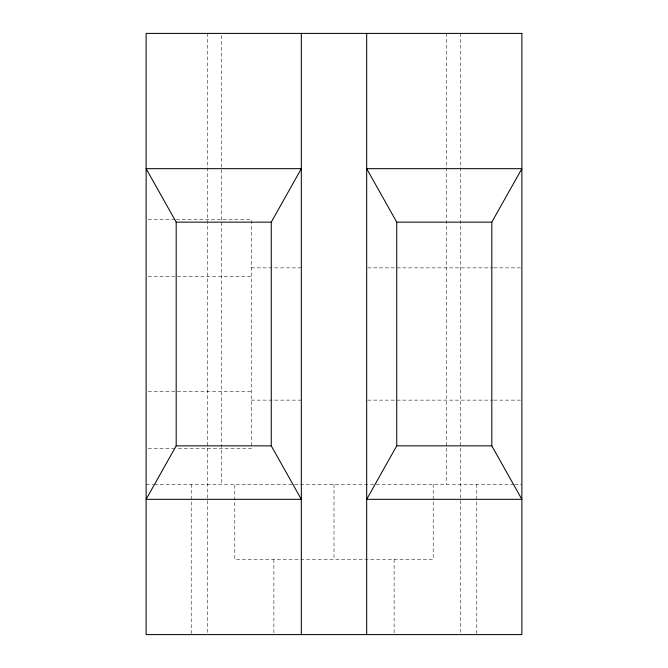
<?xml version="1.0" encoding="UTF-8"?>
<svg xmlns="http://www.w3.org/2000/svg" width="668" height="668" viewBox="0 0 668 668"><rect width="100%" height="100%" fill="white"/><g stroke="black" fill="none" stroke-linecap="round" stroke-linejoin="round"><path stroke-width="0.5" stroke-dasharray="3.34 2.5" d="M148.213 219.455L175.292 219.455M176.335 219.455L251.335 219.455L251.335 448.545L176.335 448.545M251.335 267.868L301.326 267.868M367.717 267.868L492.708 267.868M493.752 267.868L521.875 267.868M148.213 276.727L176.335 276.727M177.379 276.727L251.335 276.727M148.213 391.273L176.335 391.273M177.379 391.273L251.335 391.273M251.335 400.132L301.326 400.132M367.717 400.132L492.708 400.132M493.752 400.132L521.875 400.132M148.213 448.545L175.292 448.545M146.125 484.3L153.298 484.3M154.325 484.3L513.675 484.3M514.702 484.3L521.875 484.3M476.785 484.3L476.785 633.556M460.252 33.4L460.252 633.556M446.725 33.4L446.725 484.3M433.198 484.3L433.198 559.45L234.802 559.45L234.802 484.3M394.12 559.45L394.12 633.556M334 484.3L334 559.45M273.88 559.45L273.88 634.6M221.275 35.487L221.275 484.3M207.748 33.4L207.748 633.556M191.215 484.3L191.215 633.556"/><path stroke-width="1" d="M271.266 222.143L301.326 168.67L146.125 168.67L176.185 222.143L176.185 445.857L146.125 499.33L301.326 499.33L271.266 445.857L271.266 222.143L176.185 222.143M491.815 222.143L521.875 168.67L366.674 168.67L396.734 222.143L396.734 445.857L366.674 499.33L521.875 499.33L491.815 445.857L491.815 222.143L396.734 222.143M176.185 445.857L271.266 445.857M396.734 445.857L491.815 445.857M366.674 33.4L366.674 634.6M301.326 33.4L301.326 634.6M521.875 33.4L146.125 33.4L146.125 634.6L521.875 634.6L521.875 33.4"/></g></svg>
